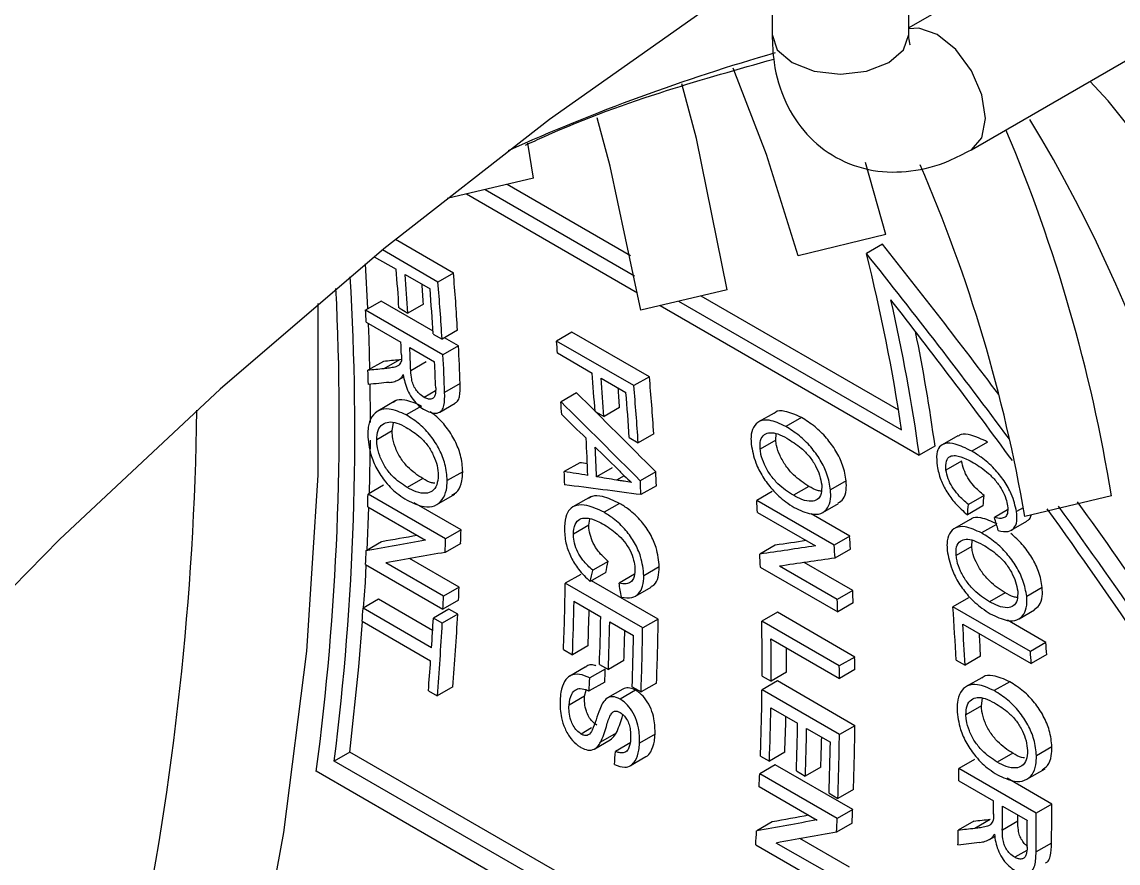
# Model space of a CAD drawing. Extents: x 16.7 to 113.1, y 4.5 to 84.5.
# Drawn here: x 31.719 to 32.72, y 64.905 to 65.674 of the extents above; entities that cross this region are included whole.
import ezdxf

# ---------------------------------------------------------------- set-up
doc = ezdxf.new("R2010")
doc.units = 0
doc.header["$MEASUREMENT"] = 0
doc.layers.add('OBJECT', color=7, linetype='CONTINUOUS')

msp = doc.modelspace()

# ---------------------------------------------------------------- linework, layer by layer
at = {"layer": 'OBJECT'}
for p, q in [((32.966, 65.9205), (32.5294, 65.6685)), ((32.5865, 65.5571), (33.0285, 65.8122)), ((32.4044, 65.7603), (32.4044, 65.6623)), ((32.5294, 65.6623), (32.5294, 65.7603)), ((32.1866, 65.5312), (32.1813, 65.563)), ((32.5085, 65.4795), (32.4898, 65.5455)), ((32.1866, 65.5312), (32.1077, 65.5124)), ((32.1626, 65.5255), (32.2753, 65.4605)), ((32.1254, 65.5167), (32.2817, 65.4264)), ((32.1423, 65.5207), (32.2789, 65.4419)), ((32.1135, 65.4444), (32.0605, 65.4751)), ((32.5085, 65.4795), (32.4282, 65.46)), ((32.0993, 65.4362), (32.0487, 65.4655)), ((32.5052, 65.4707), (32.4906, 65.4623)), ((32.0412, 65.4593), (32.0613, 65.4478)), ((32.0354, 65.4119), (32.0332, 65.4527)), ((32.1135, 65.4444), (32.0993, 65.4362)), ((32.0694, 65.443), (32.0921, 65.43)), ((32.3634, 65.4292), (32.2845, 65.4104)), ((32.3394, 65.4235), (32.5198, 65.3193)), ((32.0474, 65.4188), (32.0332, 65.4106)), ((32.0948, 65.3914), (32.0474, 65.4188)), ((32.0861, 65.416), (32.0719, 65.4078)), ((32.3022, 65.4146), (32.5389, 65.2779)), ((32.3191, 65.4186), (32.5226, 65.3011)), ((32.1039, 65.3698), (32.0332, 65.4106)), ((32.0638, 65.4126), (32.0719, 65.4078)), ((32.0337, 65.3994), (32.0655, 65.3811)), ((32.0949, 65.3887), (32.1031, 65.384)), ((32.1173, 65.3922), (32.1031, 65.384)), ((32.1181, 65.378), (32.1054, 65.3853)), ((32.2217, 65.3905), (32.2075, 65.3823)), ((32.2924, 65.3497), (32.2217, 65.3905)), ((32.0736, 65.3764), (32.0963, 65.3633)), ((32.1181, 65.378), (32.1039, 65.3698)), ((32.2782, 65.3415), (32.2075, 65.3823)), ((32.0495, 65.3637), (32.0354, 65.3556)), ((32.0641, 65.3651), (32.05, 65.3569)), ((32.0659, 65.3653), (32.0641, 65.3651)), ((32.0887, 65.3632), (32.0745, 65.355)), ((32.2084, 65.3714), (32.2402, 65.353)), ((32.0634, 65.3469), (32.0681, 65.3496)), ((32.0681, 65.3496), (32.0643, 65.3474)), ((32.1196, 65.3434), (32.1054, 65.3352)), ((32.2483, 65.3483), (32.271, 65.3353)), ((32.2924, 65.3497), (32.2782, 65.3415)), ((32.097, 65.3368), (32.0866, 65.3308)), ((32.2259, 65.335), (32.2117, 65.3268)), ((32.0608, 65.3278), (32.0443, 65.3182)), ((32.101, 65.3174), (32.1151, 65.3255)), ((32.0844, 65.3229), (32.0702, 65.3148)), ((32.2428, 65.3179), (32.251, 65.3132)), ((32.2652, 65.3214), (32.251, 65.3132)), ((32.4063, 65.3165), (32.3921, 65.3083)), ((32.0575, 65.3001), (32.0587, 65.3077)), ((32.4312, 65.3125), (32.4169, 65.3042)), ((32.0575, 65.3001), (32.0434, 65.292)), ((32.274, 65.2941), (32.2822, 65.2894)), ((32.2964, 65.2976), (32.2822, 65.2894)), ((32.4078, 65.2916), (32.4081, 65.2976)), ((32.5741, 65.2957), (32.5598, 65.2875)), ((32.0367, 65.243), (32.0376, 65.2918)), ((32.4078, 65.2916), (32.3936, 65.2834)), ((32.5532, 65.2862), (32.5389, 65.2779)), ((32.6012, 65.29), (32.5868, 65.2817)), ((32.2288, 65.2711), (32.2147, 65.263)), ((32.2583, 65.2664), (32.2442, 65.2582)), ((32.5776, 65.2726), (32.5633, 65.2644)), ((32.0854, 65.2566), (32.0713, 65.2484)), ((32.1219, 65.2629), (32.1078, 65.2547)), ((32.2693, 65.2592), (32.2624, 65.2552)), ((32.2983, 65.2628), (32.2841, 65.2546)), ((32.4721, 65.2544), (32.4579, 65.2462)), ((32.0497, 65.2505), (32.0355, 65.2424)), ((32.2988, 65.2501), (32.2847, 65.2419)), ((32.4046, 65.2448), (32.3905, 65.2366)), ((32.4381, 65.2495), (32.4239, 65.2413)), ((32.1062, 65.2015), (32.0355, 65.2424)), ((32.1204, 65.2097), (32.0776, 65.2344)), ((32.0983, 65.2328), (32.1148, 65.2423)), ((32.2392, 65.2403), (32.2225, 65.2307)), ((32.2652, 65.2339), (32.251, 65.2258)), ((32.4612, 65.1958), (32.3905, 65.2366)), ((32.4509, 65.2257), (32.4651, 65.2339)), ((32.5981, 65.2411), (32.5839, 65.2329)), ((32.7144, 65.2408), (32.6353, 65.2219)), ((32.0346, 65.1912), (32.0363, 65.2301)), ((32.0352, 65.2307), (32.088, 65.2002)), ((32.3912, 65.2255), (32.444, 65.195)), ((32.4754, 65.2039), (32.4401, 65.2243)), ((32.5971, 65.2317), (32.5829, 65.2235)), ((32.6194, 65.2279), (32.6076, 65.221)), ((32.6339, 65.23), (32.6278, 65.2264)), ((32.2371, 65.214), (32.223, 65.2058)), ((32.2371, 65.214), (32.2381, 65.2195)), ((32.5853, 65.2192), (32.571, 65.211)), ((32.6094, 65.2147), (32.5958, 65.2069)), ((32.6229, 65.2094), (32.6372, 65.2176)), ((32.1204, 65.2097), (32.1062, 65.2015)), ((32.4754, 65.2039), (32.4612, 65.1958)), ((32.0479, 65.1989), (32.0338, 65.1907)), ((32.1201, 65.1974), (32.1059, 65.1892)), ((32.4074, 65.1957), (32.3932, 65.1875)), ((32.5868, 65.1944), (32.5726, 65.1862)), ((32.5868, 65.1944), (32.5871, 65.2003)), ((32.1186, 65.1574), (32.0734, 65.1835)), ((32.4761, 65.1922), (32.4619, 65.184)), ((32.0332, 65.1782), (32.1039, 65.1374)), ((32.1045, 65.1492), (32.0517, 65.1797)), ((32.2549, 65.1809), (32.2407, 65.1728)), ((32.3015, 65.176), (32.2873, 65.1678)), ((32.3937, 65.1757), (32.4644, 65.1348)), ((32.464, 65.1461), (32.4112, 65.1765)), ((32.4781, 65.1543), (32.4337, 65.1799)), ((32.2297, 65.169), (32.2156, 65.1609)), ((32.2525, 65.1707), (32.2384, 65.1626)), ((32.3004, 65.1282), (32.2397, 65.1633)), ((32.2788, 65.1692), (32.2647, 65.161)), ((32.1186, 65.1574), (32.1045, 65.1492)), ((32.2863, 65.1201), (32.2156, 65.1609)), ((32.2797, 65.1492), (32.2939, 65.1573)), ((32.4781, 65.1543), (32.464, 65.1461)), ((32.6512, 65.1571), (32.637, 65.1489)), ((32.0451, 65.1463), (32.0309, 65.1381)), ((32.0944, 65.1178), (32.0451, 65.1463)), ((32.1181, 65.1456), (32.1039, 65.1374)), ((32.2235, 65.1445), (32.248, 65.1304)), ((32.4786, 65.143), (32.4644, 65.1348)), ((32.5838, 65.1476), (32.5696, 65.1394)), ((32.6172, 65.1523), (32.603, 65.1441)), ((32.0934, 65.102), (32.0309, 65.1381)), ((32.1092, 65.1373), (32.0951, 65.1291)), ((32.1174, 65.1326), (32.1092, 65.1373)), ((32.4093, 65.1344), (32.3951, 65.1262)), ((32.48, 65.0935), (32.4093, 65.1344)), ((32.6404, 65.0986), (32.5696, 65.1394)), ((32.63, 65.1285), (32.6442, 65.1367)), ((32.0301, 65.1262), (32.0926, 65.0901)), ((32.1032, 65.1244), (32.0951, 65.1291)), ((32.1174, 65.1326), (32.1032, 65.1244)), ((32.2562, 65.1257), (32.2779, 65.1131)), ((32.3004, 65.1282), (32.2863, 65.1201)), ((32.4658, 65.0854), (32.3951, 65.1262)), ((32.5786, 65.1236), (32.6411, 65.0875)), ((32.6545, 65.1068), (32.6194, 65.1271)), ((32.2363, 65.1037), (32.2221, 65.0956)), ((32.4034, 65.1101), (32.466, 65.074)), ((32.6545, 65.1068), (32.6404, 65.0986)), ((32.214, 65.1003), (32.2221, 65.0956)), ((32.48, 65.0935), (32.4658, 65.0854)), ((32.5949, 65.0943), (32.5807, 65.0861)), ((32.6553, 65.0957), (32.6411, 65.0875)), ((32.2339, 65.0843), (32.2197, 65.0761)), ((32.2468, 65.0868), (32.255, 65.0821)), ((32.2691, 65.0903), (32.255, 65.0821)), ((32.5726, 65.0908), (32.5807, 65.0861)), ((32.2521, 65.0825), (32.238, 65.0744)), ((32.3954, 65.0761), (32.4036, 65.0714)), ((32.4177, 65.0796), (32.4036, 65.0714)), ((32.4801, 65.0821), (32.466, 65.074)), ((32.5959, 65.0746), (32.5818, 65.0665)), ((32.0906, 65.0627), (32.0987, 65.058)), ((32.1129, 65.0662), (32.0987, 65.058)), ((32.2332, 65.0578), (32.2346, 65.0634)), ((32.2516, 65.0707), (32.2374, 65.0625)), ((32.2682, 65.0642), (32.2541, 65.0561)), ((32.2798, 65.0633), (32.2656, 65.0551)), ((32.2766, 65.0663), (32.2848, 65.0616)), ((32.2989, 65.0698), (32.2848, 65.0616)), ((32.4094, 65.0717), (32.3953, 65.0635)), ((32.466, 65.0227), (32.3953, 65.0635)), ((32.4801, 65.0308), (32.4094, 65.0717)), ((32.6215, 65.071), (32.6074, 65.0628)), ((32.2332, 65.0578), (32.219, 65.0496)), ((32.5957, 65.0488), (32.5966, 65.0559)), ((32.4033, 65.0472), (32.4278, 65.033)), ((32.5957, 65.0488), (32.5815, 65.0406)), ((32.2397, 65.0287), (32.2301, 65.0231)), ((32.2621, 65.0239), (32.2479, 65.0157)), ((32.2976, 65.0229), (32.2835, 65.0147)), ((32.4359, 65.0283), (32.4577, 65.0158)), ((32.4801, 65.0308), (32.466, 65.0227)), ((32.2425, 65.0097), (32.2566, 65.0179)), ((32.2756, 65.0155), (32.2614, 65.0073)), ((32.0189, 65.0067), (32.0046, 64.9985)), ((32.5532, 64.6983), (32.0189, 65.0067)), ((32.3939, 65.003), (32.402, 64.9983)), ((32.4162, 65.0065), (32.402, 64.9983)), ((32.6243, 65.0056), (32.6101, 64.9974)), ((32.66, 65.0115), (32.6459, 65.0033)), ((32.5389, 64.69), (32.0046, 64.9985)), ((32.2751, 64.9943), (32.2893, 65.0025)), ((32.4074, 64.9951), (32.3932, 64.9869)), ((32.4781, 64.9543), (32.4074, 64.9951)), ((32.449, 64.993), (32.4348, 64.9848)), ((32.5892, 65), (32.5751, 64.9918)), ((32.5226, 64.6806), (31.9882, 64.9891)), ((32.4639, 64.9461), (32.3932, 64.9869)), ((32.4267, 64.9895), (32.4348, 64.9848)), ((32.6458, 64.951), (32.5751, 64.9918)), ((32.6599, 64.9591), (32.6191, 64.9827)), ((32.6371, 64.9818), (32.6538, 64.9914)), ((32.3927, 64.9751), (32.4455, 64.9446)), ((32.5751, 64.9803), (32.6068, 64.962)), ((32.4565, 64.969), (32.4646, 64.9643)), ((32.4788, 64.9725), (32.4646, 64.9643)), ((32.4781, 64.9543), (32.4639, 64.9461)), ((32.615, 64.9572), (32.6376, 64.9442)), ((32.6599, 64.9591), (32.6458, 64.951)), ((32.4046, 64.9429), (32.3904, 64.9347)), ((32.5887, 64.9434), (32.5745, 64.9352)), ((32.6038, 64.945), (32.5897, 64.9369)), ((32.6289, 64.9435), (32.6148, 64.9353)), ((32.4775, 64.9418), (32.4634, 64.9336)), ((32.4611, 64.8932), (32.4083, 64.9236)), ((32.4753, 64.9014), (32.4299, 64.9276)), ((32.6029, 64.9267), (32.6079, 64.9296)), ((32.6079, 64.9296), (32.6039, 64.9273)), ((32.6597, 64.9236), (32.6456, 64.9154)), ((32.3896, 64.922), (32.4603, 64.8812)), ((32.6371, 64.9169), (32.6261, 64.9106))]:
    msp.add_line(p, q, dxfattribs=at)
at = {"layer": 'OBJECT', "flags": 128}
for points in [[(32.4, 65.7228), (32.354, 65.6924), (32.2012, 65.5846), (32.0499, 65.4664), (31.9005, 65.3383), (31.7538, 65.2009), (31.6102, 65.0547), (31.4704, 64.9003), (31.335, 64.7383), (31.2044, 64.5693), (31.0792, 64.3941), (30.9599, 64.2134), (30.847, 64.0278), (30.741, 63.8381), (30.6422, 63.6452), (30.5511, 63.4497), (30.468, 63.2524), (30.4281, 63.1495)], [(32.5995, 65.5857), (32.5961, 65.6072), (32.5865, 65.6293), (32.5722, 65.6486), (32.5553, 65.6623), (32.5384, 65.6681), (32.5294, 65.6675)], [(32.4044, 65.6623), (32.4091, 65.6485), (32.4227, 65.6368), (32.443, 65.6289), (32.4669, 65.6262), (32.4908, 65.6289), (32.5111, 65.6368)], [(32.5111, 65.6368), (32.5246, 65.6485), (32.5294, 65.6623)], [(32.4282, 65.46), (32.3995, 65.5527), (32.369, 65.6315)], [(32.3634, 65.4292), (32.3353, 65.5674), (32.322, 65.6174)], [(32.991, 64.9217), (32.9688, 65.0583), (32.9366, 65.1866), (32.8944, 65.3058), (32.8426, 65.4152), (32.7815, 65.514), (32.7115, 65.6018), (32.6948, 65.6196)], [(32.2845, 65.4104), (32.2567, 65.5421), (32.2446, 65.5863)], [(32.5865, 65.5571), (32.5961, 65.5681), (32.5995, 65.5857)], [(31.5401, 63.7312), (31.6268, 63.9001), (31.7052, 64.0718), (31.7749, 64.245), (31.8354, 64.4188), (31.8864, 64.5922), (31.9276, 64.7639), (31.9587, 64.9332), (31.9796, 65.0988), (31.99, 65.2598), (31.99, 65.4153), (31.99, 65.4165)], [(32.0372, 65.3566), (32.0365, 65.3846), (32.036, 65.3981)], [(32.0377, 65.3078), (32.0377, 65.3116), (32.0375, 65.3427)], [(32.0314, 65.1385), (32.033, 65.1615), (32.0339, 65.1778)], [(32.0189, 65.0067), (32.0271, 65.0846), (32.0305, 65.1259)], [(32.6289, 64.9435), (32.629, 64.9462), (32.629, 64.949), (32.629, 64.9491)]]:
    msp.add_lwpolyline(points, dxfattribs=at)
at = {"layer": 'OBJECT'}
for centre, radius, start, end in [((32.9115, 63.8937), 1.823, 106.0568, 114.2268), ((31.4754, 64.8818), 1.3603, 2.5484, 31.1195), ((31.2765, 65.0076), 1.4567, 9.21, 22.9355), ((31.2619, 64.9884), 1.3931, 9.6497, 23.466), ((30.8937, 65.0608), 1.6466, 8.3945, 14.1136), ((30.0397, 65.2869), 2.0279, 3.5538, 4.5509), ((30.0777, 65.2727), 2.043, 3.3536, 4.8235), ((29.6031, 65.2996), 2.4203, 352.8528, 3.3507), ((30.0479, 65.2821), 2.0279, 3.5538, 4.5509), ((30.0472, 65.2905), 2.0427, 3.5232, 4.0315), ((30.083, 65.2646), 2.0236, 3.382, 4.8656), ((29.5653, 65.3087), 2.4439, 352.485, 2.8489), ((30.0652, 65.2687), 2.0333, 3.3842, 4.5499), ((30.8679, 65.0452), 1.6872, 7.9268, 12.8362), ((29.9323, 65.3007), 2.1038, 2.6906, 2.9959), ((30.8332, 65.048), 1.7365, 7.8817, 11.3905), ((29.9367, 65.2811), 2.1311, 2.3802, 2.6897), ((29.9423, 65.2763), 2.1336, 2.1155, 2.6894), ((29.9799, 65.2671), 2.141, 2.043, 2.9686), ((30.2346, 65.2051), 1.9809, 4.8134, 5.1318), ((29.9657, 65.2632), 2.1329, 2.0503, 2.6894), ((29.9845, 65.2589), 2.1223, 2.0603, 2.9939), ((29.8332, 65.2971), 2.203, 1.1818, 1.5206), ((30.2327, 65.1841), 2.0145, 3.8085, 4.81), ((30.2409, 65.1794), 2.0145, 3.8085, 4.81), ((30.273, 65.1701), 2.0274, 3.6046, 5.0827), ((30.1963, 65.1847), 2.0734, 3.7809, 4.2779), ((30.26, 65.1661), 2.0181, 3.6375, 4.8095), ((30.2772, 65.162), 2.009, 3.6356, 5.1267), ((30.143, 65.1986), 2.0726, 3.2195, 3.5467), ((29.2002, 65.3551), 2.6792, 348.3286, 359.2287), ((30.1145, 65.1835), 2.123, 2.0526, 2.9697), ((30.123, 65.1788), 2.1226, 2.1438, 2.8783), ((30.043, 65.1942), 2.1728, 1.4963, 1.8134), ((30.1487, 65.1546), 2.1378, 2.341, 2.6808), ((30.1683, 65.1638), 2.1323, 2.3199, 2.6606), ((29.6434, 65.2974), 2.3927, 358.4027, 358.6826), ((30.359, 65.0972), 2.0362, 3.6116, 3.9244), ((29.7087, 65.2647), 2.4123, 358.3992, 358.6926), ((30.4079, 65.0634), 2.0722, 3.5651, 3.8901), ((29.7177, 65.2565), 2.3892, 358.3864, 358.6827), ((30.4276, 65.0563), 2.0384, 3.5939, 3.9242), ((29.5666, 65.3), 2.4696, 357.1735, 357.464), ((30.2612, 65.0919), 2.1342, 2.2501, 2.5693), ((29.6057, 65.2686), 2.5154, 357.1972, 357.467), ((29.8178, 65.1937), 2.398, 357.7672, 359.2154), ((30.3352, 65.0595), 2.145, 2.2308, 2.5315), ((29.6218, 65.2599), 2.4851, 357.174, 357.4472), ((29.8162, 65.1893), 2.4078, 357.769, 358.9348), ((30.341, 65.0514), 2.1251, 2.2494, 2.5528), ((29.4553, 65.3063), 2.5811, 355.9983, 356.2649), ((29.7932, 65.1981), 2.445, 357.7893, 358.5591), ((30.509, 64.9915), 2.0659, 2.7553, 4.1047), ((29.5536, 65.2678), 2.5453, 356.2653, 356.8766), ((29.5331, 65.2649), 2.574, 355.3899, 356.8725), ((29.5277, 65.273), 2.5935, 355.4263, 356.8972), ((29.8453, 65.1751), 2.4031, 357.8952, 358.9355), ((29.8535, 65.1703), 2.4031, 357.8952, 358.9355), ((29.8849, 65.161), 2.4158, 357.8354, 359.222), ((30.1264, 65.0887), 2.269, 359.6827, 0.9476), ((30.5067, 64.9862), 2.0764, 2.7573, 3.7936), ((29.7664, 65.181), 2.5044, 357.9224, 358.5514), ((29.873, 65.1578), 2.4054, 357.8193, 358.9352), ((29.8903, 65.1528), 2.3962, 357.8177, 359.2158), ((30.4934, 64.9939), 2.1039, 2.7352, 3.295), ((30.1246, 65.084), 2.279, 359.6844, 0.6565), ((30.6067, 64.9609), 2.053, 3.7639, 4.0738), ((30.1093, 65.0921), 2.3084, 359.6882, 0.2408), ((30.2313, 65.0565), 2.2489, 0.6529, 0.9439), ((30.6123, 64.9529), 2.0333, 3.7964, 4.1091), ((29.4929, 65.272), 2.6061, 355.3942, 355.9974), ((30.2372, 65.0483), 2.229, 0.6584, 0.952), ((29.7622, 65.1825), 2.4781, 357.224, 357.4978), ((29.7721, 65.19), 2.4824, 357.2452, 357.5185), ((30.0081, 65.0897), 2.3873, 357.9178, 359.3702), ((30.0068, 65.0853), 2.3968, 357.9196, 359.0887), ((29.988, 65.0939), 2.4297, 357.9381, 358.7104), ((30.0362, 65.0711), 2.3919, 358.046, 359.0895), ((30.0444, 65.0663), 2.3919, 358.046, 359.0895), ((30.0803, 65.0489), 2.3858, 357.9686, 359.3705), ((30.0766, 65.057), 2.4037, 357.9846, 359.3759), ((30.0509, 65.0742), 2.3995, 358.06, 358.7143), ((30.063, 65.0539), 2.395, 357.9702, 359.0891), ((29.6906, 65.1729), 2.5761, 356.0466, 356.3136), ((29.9293, 65.0924), 2.4661, 357.2727, 357.5477), ((30.2736, 64.985), 2.3015, 359.883, 0.1696), ((30.0051, 65.0593), 2.4752, 357.2784, 357.5679), ((30.2937, 64.9667), 2.3131, 359.5887, 359.8816), ((30.2889, 64.9621), 2.326, 359.3399, 359.8807), ((30.3319, 64.9523), 2.328, 359.2929, 0.1672), ((29.9893, 65.0521), 2.4769, 357.2581, 357.5475), ((30.3164, 64.949), 2.3212, 359.2778, 359.8811), ((30.335, 64.9442), 2.3108, 359.2874, 0.1683), ((29.8218, 65.0984), 2.5738, 356.0709, 356.3532), ((30.1894, 64.9861), 2.3857, 358.4559, 358.7775)]:
    msp.add_arc(centre, radius, start, end, dxfattribs=at)
for centre, major_axis, ratio, start_param, end_param in [((31.2599, 63.7604), (-1.7836, 3.0186), 0.57051, 4.903681, 4.954023), ((31.2599, 63.7604), (-1.769, 2.9939), 0.57051, 4.893596, 4.956103), ((31.2396, 63.7721), (-1.769, 2.9939), 0.57051, 4.882301, 4.935984), ((30.23, 64.3549), (3.405, 0.8035), 0.196579, 0.956272, 0.96136), ((30.23, 64.3549), (3.3772, 0.797), 0.196579, 0.955983, 0.961114), ((30.2498, 64.3435), (3.3594, 0.8093), 0.194803, 0.957361, 0.964115), ((30.7959, 64.0282), (4.4945, -4.4184), 0.30696, 1.538116, 1.554351), ((30.7959, 64.0282), (4.4578, -4.3823), 0.30696, 1.538546, 1.554915), ((30.7892, 64.0321), (4.7747, -4.5665), 0.289283, 1.544651, 1.549342), ((30.7893, 64.032), (4.7752, -4.5668), 0.289258, 1.538683, 1.542902), ((30.3308, 64.2967), (4.9535, -0.3292), 0.235696, 1.191691, 1.196377), ((30.3308, 64.2967), (4.9943, -0.3319), 0.235696, 1.195177, 1.19667), ((30.3308, 64.2967), (4.955, -0.3302), 0.235676, 1.186095, 1.190097), ((30.3689, 64.2747), (4.6563, -0.1186), 0.238594, 1.152851, 1.169202), ((30.827, 64.0103), (1.5611, 1.8974), 0.433202, 5.701168, 5.707024), ((30.827, 64.0103), (1.574, 1.913), 0.433202, 5.700088, 5.705896), ((31.2599, 63.7604), (-1.7836, 3.0186), 0.57051, 4.796652, 4.868683), ((31.2396, 63.7721), (-1.769, 2.9939), 0.57051, 4.77585, 4.86654), ((31.2599, 63.7604), (-1.769, 2.9939), 0.57051, 4.787781, 4.871525), ((30.9566, 63.9355), (0.7068, 2.3619), 0.681202, 5.470132, 5.475989), ((30.4582, 64.2232), (3.202, 0.9427), 0.173268, 0.989327, 1.001018), ((30.4582, 64.2232), (3.1759, 0.935), 0.173268, 0.981709, 1.001446), ((30.5422, 64.1747), (3.1759, 0.935), 0.173268, 0.878765, 0.89852), ((30.5422, 64.1747), (3.202, 0.9427), 0.173268, 0.888112, 0.898932), ((30.477, 64.2123), (3.1759, 0.935), 0.173268, 0.982039, 1.001776), ((30.561, 64.1638), (3.1759, 0.935), 0.173268, 0.879096, 0.89885), ((30.5235, 64.1854), (1.574, 1.913), 0.433202, 5.56131, 5.567066), ((30.5235, 64.1854), (1.5611, 1.8974), 0.433202, 5.561241, 5.567044), ((30.5459, 64.1726), (0.7068, 2.3619), 0.681202, 5.330195, 5.335999), ((30.881, 63.9791), (3.1759, 0.935), 0.173268, 1.005475, 1.025238), ((30.881, 63.9791), (3.202, 0.9427), 0.173268, 1.01274, 1.024614), ((30.9294, 63.9511), (3.405, 0.8035), 0.196579, 1.010964, 1.016051), ((30.8998, 63.9682), (3.1759, 0.935), 0.173268, 1.005805, 1.025568), ((30.9294, 63.9511), (3.3772, 0.797), 0.196579, 1.011126, 1.016254), ((30.9482, 63.9403), (3.3594, 0.8093), 0.194803, 1.012502, 1.019256)]:
    msp.add_ellipse(centre, major_axis=major_axis, ratio=ratio, start_param=start_param, end_param=end_param, dxfattribs=at)
for points, knots in [([(32.4044, 65.6623), (32.4048, 65.6537), (32.4057, 65.6322), (32.4151, 65.6006), (32.4346, 65.5703), (32.4625, 65.5481), (32.4961, 65.5364), (32.5317, 65.5362), (32.562, 65.5442), (32.5797, 65.5535), (32.5865, 65.5571)], [0, 0, 0, 0, 0.095823, 0.239927, 0.374685, 0.506227, 0.644625, 0.777378, 0.913638, 1, 1, 1, 1]), ([(32.5301, 65.6535), (32.5303, 65.6533), (32.531, 65.6522), (32.5295, 65.656), (32.5294, 65.6609), (32.5294, 65.6623)], [0, 0, 0, 0, 0.152472, 0.75973, 1, 1, 1, 1]), ([(32.1793, 65.5614), (32.1851, 65.564), (32.229, 65.5842), (32.3054, 65.6116), (32.3736, 65.6307), (32.4061, 65.6399)], [0, 0, 0, 0, 0.074246, 0.559167, 1, 1, 1, 1]), ([(32.0659, 65.3642), (32.0654, 65.3629), (32.0642, 65.3598), (32.0598, 65.3584), (32.055, 65.3575), (32.0517, 65.3571), (32.05, 65.3569)], [0, 0, 0, 0, 0.2082234, 0.4715816, 0.735466, 1, 1, 1, 1]), ([(32.066, 65.3696), (32.066, 65.3691), (32.066, 65.3682), (32.0661, 65.3664), (32.066, 65.3651), (32.0659, 65.3642)], [0, 0, 0, 0, 0.250158, 0.500385, 1, 1, 1, 1]), ([(32.0866, 65.3308), (32.0851, 65.3319), (32.0824, 65.3338), (32.0789, 65.338), (32.0764, 65.3426), (32.0749, 65.3485), (32.0747, 65.3525), (32.0745, 65.355)], [0, 0, 0, 0, 0.210722, 0.366976, 0.524027, 0.700159, 1, 1, 1, 1]), ([(32.0549, 65.3445), (32.0557, 65.3446), (32.0574, 65.3448), (32.0607, 65.3455), (32.0628, 65.3466), (32.0643, 65.3474)], [0, 0, 0, 0, 0.2504658, 0.5011013, 1, 1, 1, 1]), ([(32.0643, 65.3474), (32.0646, 65.3477), (32.0653, 65.3482), (32.0664, 65.3496), (32.0671, 65.3508), (32.0675, 65.3516)], [0, 0, 0, 0, 0.2504687, 0.5011038, 1, 1, 1, 1]), ([(32.0675, 65.3516), (32.0685, 65.3469), (32.0699, 65.3398), (32.0752, 65.3303), (32.0804, 65.3241), (32.0846, 65.3209), (32.0868, 65.3195), (32.0872, 65.3193)], [0, 0, 0, 0, 0.381142, 0.575192, 0.768685, 0.967369, 1, 1, 1, 1]), ([(32.115, 65.3257), (32.1158, 65.3262), (32.1177, 65.3273), (32.1197, 65.3332), (32.1196, 65.3392), (32.1196, 65.3434)], [0, 0, 0, 0, 0.176593, 0.427622, 1, 1, 1, 1]), ([(32.0973, 65.3395), (32.0973, 65.3373), (32.0972, 65.3337), (32.0955, 65.3302), (32.0931, 65.329), (32.09, 65.3291), (32.0878, 65.3302), (32.0866, 65.3308)], [0, 0, 0, 0, 0.309454, 0.485005, 0.661608, 0.828863, 1, 1, 1, 1]), ([(32.0872, 65.3193), (32.0898, 65.3181), (32.0944, 65.316), (32.0998, 65.3164), (32.1033, 65.3188), (32.1056, 65.325), (32.1055, 65.331), (32.1054, 65.3352)], [0, 0, 0, 0, 0.224518, 0.396228, 0.537279, 0.678347, 1, 1, 1, 1]), ([(32.0844, 65.3229), (32.0792, 65.3252), (32.0704, 65.329), (32.0615, 65.3289), (32.059, 65.3264), (32.0587, 65.3261)], [0, 0, 0, 0, 0.554266, 0.937125, 1, 1, 1, 1]), ([(32.0702, 65.3148), (32.0649, 65.3172), (32.056, 65.3212), (32.0452, 65.3197), (32.0385, 65.3137), (32.0356, 65.3052), (32.0353, 65.299), (32.0352, 65.2966)], [0, 0, 0, 0, 0.291267, 0.492461, 0.694418, 0.886505, 1, 1, 1, 1]), ([(32.1078, 65.2547), (32.1074, 65.2597), (32.1068, 65.2688), (32.101, 65.2833), (32.0929, 65.296), (32.0823, 65.3071), (32.0745, 65.3121), (32.0702, 65.3148)], [0, 0, 0, 0, 0.218957, 0.402636, 0.585853, 0.776181, 1, 1, 1, 1]), ([(32.1219, 65.2629), (32.1216, 65.2679), (32.1209, 65.277), (32.1151, 65.2915), (32.1071, 65.3041), (32.0989, 65.313), (32.0937, 65.3164), (32.0921, 65.3175)], [0, 0, 0, 0, 0.2539174, 0.4669251, 0.6794024, 0.9001125, 1, 1, 1, 1]), ([(32.4312, 65.3125), (32.426, 65.3148), (32.4173, 65.3186), (32.409, 65.3188), (32.4068, 65.3165), (32.4065, 65.3162)], [0, 0, 0, 0, 0.553776, 0.936839, 1, 1, 1, 1]), ([(32.0434, 65.292), (32.0436, 65.295), (32.0441, 65.3011), (32.0483, 65.3065), (32.0543, 65.3088), (32.0619, 65.3078), (32.0674, 65.3049), (32.0703, 65.3034)], [0, 0, 0, 0, 0.2025831, 0.4070727, 0.587108, 0.7845702, 1, 1, 1, 1]), ([(32.0703, 65.3034), (32.0747, 65.3007), (32.0816, 65.2963), (32.0904, 65.2869), (32.0955, 65.2778), (32.099, 65.2682), (32.0994, 65.2624), (32.0996, 65.2594)], [0, 0, 0, 0, 0.308888, 0.483302, 0.65937, 0.823551, 1, 1, 1, 1]), ([(32.4169, 65.3042), (32.4117, 65.3067), (32.4028, 65.3108), (32.3927, 65.3097), (32.387, 65.3041), (32.3849, 65.2962), (32.3853, 65.2903), (32.3854, 65.2881)], [0, 0, 0, 0, 0.290485, 0.491428, 0.693105, 0.885807, 1, 1, 1, 1]), ([(32.4579, 65.2462), (32.4572, 65.2509), (32.4557, 65.2597), (32.4488, 65.2737), (32.44, 65.2859), (32.4289, 65.2967), (32.4211, 65.3016), (32.4169, 65.3042)], [0, 0, 0, 0, 0.221009, 0.405859, 0.590283, 0.779935, 1, 1, 1, 1]), ([(32.4721, 65.2544), (32.4714, 65.2591), (32.47, 65.2679), (32.4631, 65.2819), (32.4543, 65.2941), (32.4432, 65.3049), (32.4354, 65.3098), (32.4312, 65.3125)], [0, 0, 0, 0, 0.220976, 0.405807, 0.590215, 0.779872, 1, 1, 1, 1]), ([(32.0352, 65.2966), (32.0358, 65.2907), (32.0367, 65.2806), (32.0431, 65.2652), (32.0519, 65.2522), (32.0617, 65.2427), (32.0685, 65.2384), (32.0711, 65.2368)], [0, 0, 0, 0, 0.262981, 0.446882, 0.631367, 0.861899, 1, 1, 1, 1]), ([(32.0575, 65.3001), (32.0575, 65.3001), (32.0575, 65.3001), (32.0575, 65.3001), (32.0575, 65.3001)], [0, 0, 0, 0, 0.5610637, 1, 1, 1, 1]), ([(32.0854, 65.2566), (32.0807, 65.2597), (32.0733, 65.2645), (32.0648, 65.2755), (32.0599, 65.2854), (32.0577, 65.2939), (32.0576, 65.2985), (32.0575, 65.3001)], [0, 0, 0, 0, 0.341777, 0.528685, 0.71588, 0.899239, 1, 1, 1, 1]), ([(32.3936, 65.2834), (32.3935, 65.2863), (32.3934, 65.2921), (32.397, 65.2971), (32.4025, 65.299), (32.4097, 65.2978), (32.4152, 65.295), (32.418, 65.2935)], [0, 0, 0, 0, 0.2043028, 0.4105371, 0.5917772, 0.789155, 1, 1, 1, 1]), ([(32.418, 65.2935), (32.4224, 65.2907), (32.4293, 65.2864), (32.4386, 65.2773), (32.4442, 65.2685), (32.4484, 65.2593), (32.4493, 65.2537), (32.4498, 65.2508)], [0, 0, 0, 0, 0.3080942, 0.4820449, 0.6576254, 0.8217729, 1, 1, 1, 1]), ([(32.6012, 65.29), (32.596, 65.2925), (32.5873, 65.2967), (32.5781, 65.2979), (32.5752, 65.2959), (32.5744, 65.2953)], [0, 0, 0, 0, 0.507073, 0.853776, 1, 1, 1, 1]), ([(32.0713, 65.2484), (32.0665, 65.2515), (32.0592, 65.2564), (32.0506, 65.2674), (32.0458, 65.2772), (32.0436, 65.2857), (32.0434, 65.2903), (32.0434, 65.292)], [0, 0, 0, 0, 0.341424, 0.528139, 0.715141, 0.898311, 1, 1, 1, 1]), ([(32.3854, 65.2881), (32.3864, 65.2825), (32.3882, 65.2729), (32.3956, 65.2581), (32.4051, 65.2455), (32.4153, 65.2362), (32.4221, 65.2319), (32.4247, 65.2303)], [0, 0, 0, 0, 0.262327, 0.446727, 0.631746, 0.861207, 1, 1, 1, 1]), ([(32.4239, 65.2413), (32.4191, 65.2444), (32.4117, 65.2492), (32.4027, 65.2598), (32.3972, 65.2693), (32.3943, 65.2775), (32.3938, 65.2818), (32.3936, 65.2834)], [0, 0, 0, 0, 0.33945, 0.526284, 0.713397, 0.89654, 1, 1, 1, 1]), ([(32.4381, 65.2495), (32.4333, 65.2526), (32.4259, 65.2574), (32.4169, 65.268), (32.4114, 65.2775), (32.4085, 65.2857), (32.408, 65.2901), (32.4078, 65.2916)], [0, 0, 0, 0, 0.339483, 0.526312, 0.713426, 0.896565, 1, 1, 1, 1]), ([(32.5868, 65.2817), (32.5816, 65.2843), (32.5728, 65.2886), (32.5628, 65.2893), (32.557, 65.2861), (32.5542, 65.279), (32.5549, 65.272), (32.5553, 65.2681)], [0, 0, 0, 0, 0.283362, 0.477122, 0.637067, 0.797346, 1, 1, 1, 1]), ([(32.5633, 65.2644), (32.5632, 65.2673), (32.563, 65.2728), (32.5664, 65.2773), (32.573, 65.278), (32.5806, 65.2754), (32.5864, 65.2723), (32.5885, 65.2711)], [0, 0, 0, 0, 0.2159284, 0.4097523, 0.5753578, 0.8391023, 1, 1, 1, 1]), ([(32.6278, 65.2264), (32.6265, 65.2317), (32.6245, 65.2407), (32.6167, 65.2547), (32.607, 65.2665), (32.5966, 65.2757), (32.5897, 65.2799), (32.5868, 65.2817)], [0, 0, 0, 0, 0.258137, 0.440693, 0.624021, 0.844465, 1, 1, 1, 1]), ([(32.2629, 65.2659), (32.264, 65.2648), (32.2661, 65.2624), (32.2705, 65.2579), (32.274, 65.2549), (32.2762, 65.253)], [0, 0, 0, 0, 0.250326, 0.500797, 1, 1, 1, 1]), ([(32.5553, 65.2681), (32.5561, 65.264), (32.5576, 65.2565), (32.5638, 65.2444), (32.5722, 65.2329), (32.5791, 65.2269), (32.5829, 65.2235)], [0, 0, 0, 0, 0.273935, 0.496631, 0.719282, 1, 1, 1, 1]), ([(32.5839, 65.2329), (32.5806, 65.2357), (32.5752, 65.2403), (32.5688, 65.2489), (32.5648, 65.2569), (32.5638, 65.2618), (32.5633, 65.2644)], [0, 0, 0, 0, 0.33404, 0.547808, 0.761887, 1, 1, 1, 1]), ([(32.5981, 65.2411), (32.5948, 65.2439), (32.5894, 65.2485), (32.5831, 65.2572), (32.5791, 65.2652), (32.5781, 65.2701), (32.5776, 65.2726)], [0, 0, 0, 0, 0.334064, 0.547837, 0.761913, 1, 1, 1, 1]), ([(32.5885, 65.2711), (32.5931, 65.2682), (32.6, 65.2637), (32.609, 65.2546), (32.6147, 65.2465), (32.6183, 65.2384), (32.6191, 65.2338), (32.6195, 65.2316)], [0, 0, 0, 0, 0.334259, 0.508087, 0.682465, 0.852458, 1, 1, 1, 1]), ([(32.0711, 65.2368), (32.0764, 65.2343), (32.0854, 65.23), (32.0966, 65.231), (32.1036, 65.2366), (32.1073, 65.2451), (32.1076, 65.2518), (32.1078, 65.2547)], [0, 0, 0, 0, 0.287559, 0.481088, 0.67537, 0.860869, 1, 1, 1, 1]), ([(32.0996, 65.2594), (32.0993, 65.2564), (32.0988, 65.2504), (32.0945, 65.2448), (32.0879, 65.2425), (32.0799, 65.2439), (32.074, 65.247), (32.0713, 65.2484)], [0, 0, 0, 0, 0.197053, 0.395612, 0.573569, 0.801612, 1, 1, 1, 1]), ([(32.0966, 65.2523), (32.0956, 65.2524), (32.092, 65.2528), (32.0882, 65.255), (32.0854, 65.2566)], [0, 0, 0, 0, 0.282401, 1, 1, 1, 1]), ([(32.1121, 65.2414), (32.114, 65.2426), (32.1183, 65.2453), (32.1214, 65.2533), (32.1217, 65.26), (32.1219, 65.2629)], [0, 0, 0, 0, 0.3063243, 0.7027021, 1, 1, 1, 1]), ([(32.2762, 65.253), (32.2739, 65.2533), (32.2705, 65.2539), (32.2659, 65.2547), (32.2636, 65.255), (32.2624, 65.2552)], [0, 0, 0, 0, 0.50001, 0.750018, 1, 1, 1, 1]), ([(32.4648, 65.2343), (32.4664, 65.2354), (32.4703, 65.2378), (32.4725, 65.2453), (32.4723, 65.2516), (32.4721, 65.2544)], [0, 0, 0, 0, 0.304585, 0.700325, 1, 1, 1, 1]), ([(32.4498, 65.2508), (32.4498, 65.248), (32.4499, 65.2423), (32.4462, 65.2371), (32.4401, 65.2352), (32.4323, 65.2368), (32.4265, 65.2399), (32.4239, 65.2413)], [0, 0, 0, 0, 0.198452, 0.39841, 0.577223, 0.806711, 1, 1, 1, 1]), ([(32.4247, 65.2303), (32.43, 65.2277), (32.4389, 65.2234), (32.4494, 65.224), (32.4556, 65.2291), (32.4583, 65.237), (32.458, 65.2434), (32.4579, 65.2462)], [0, 0, 0, 0, 0.286975, 0.480123, 0.673995, 0.859502, 1, 1, 1, 1]), ([(32.4494, 65.245), (32.4483, 65.2452), (32.4447, 65.2457), (32.4408, 65.2479), (32.4381, 65.2495)], [0, 0, 0, 0, 0.320001, 1, 1, 1, 1]), ([(32.2652, 65.2339), (32.2599, 65.2364), (32.2511, 65.2405), (32.2413, 65.2414), (32.2379, 65.2391), (32.2369, 65.2384)], [0, 0, 0, 0, 0.507947, 0.853824, 1, 1, 1, 1]), ([(32.3015, 65.176), (32.3009, 65.1817), (32.2999, 65.1915), (32.2935, 65.2062), (32.2847, 65.2186), (32.2748, 65.2279), (32.268, 65.2322), (32.2652, 65.2339)], [0, 0, 0, 0, 0.259852, 0.440786, 0.622401, 0.845934, 1, 1, 1, 1]), ([(32.251, 65.2258), (32.2457, 65.2283), (32.2368, 65.2326), (32.2261, 65.2328), (32.2193, 65.2291), (32.2153, 65.2212), (32.215, 65.2137), (32.2148, 65.2095)], [0, 0, 0, 0, 0.284859, 0.478828, 0.638289, 0.798142, 1, 1, 1, 1]), ([(32.2873, 65.1678), (32.2868, 65.1736), (32.2858, 65.1833), (32.2793, 65.1981), (32.2706, 65.2104), (32.2606, 65.2197), (32.2538, 65.224), (32.251, 65.2258)], [0, 0, 0, 0, 0.259852, 0.440786, 0.622402, 0.845934, 1, 1, 1, 1]), ([(32.6195, 65.2316), (32.6197, 65.2291), (32.62, 65.2248), (32.6175, 65.2211), (32.6134, 65.2198), (32.6097, 65.2206), (32.6076, 65.221)], [0, 0, 0, 0, 0.297322, 0.504636, 0.711742, 1, 1, 1, 1]), ([(32.6111, 65.209), (32.6143, 65.2085), (32.6201, 65.2074), (32.6258, 65.2109), (32.6285, 65.2173), (32.628, 65.2233), (32.6278, 65.2264)], [0, 0, 0, 0, 0.289205, 0.522889, 0.756674, 1, 1, 1, 1]), ([(32.637, 65.2181), (32.638, 65.2185), (32.6401, 65.2193), (32.6408, 65.2219), (32.6412, 65.2233)], [0, 0, 0, 0, 0.4645763, 1, 1, 1, 1]), ([(32.223, 65.2058), (32.2233, 65.209), (32.2239, 65.215), (32.2283, 65.22), (32.2354, 65.2211), (32.2433, 65.2187), (32.2491, 65.2155), (32.2513, 65.2144)], [0, 0, 0, 0, 0.217152, 0.407497, 0.571609, 0.837974, 1, 1, 1, 1]), ([(32.2549, 65.1809), (32.2517, 65.1838), (32.2465, 65.1885), (32.2409, 65.1975), (32.2379, 65.2057), (32.2372, 65.2111), (32.2371, 65.2137), (32.2371, 65.214)], [0, 0, 0, 0, 0.33578, 0.549273, 0.763135, 0.975466, 1, 1, 1, 1]), ([(32.2513, 65.2144), (32.2558, 65.2114), (32.2626, 65.2069), (32.2711, 65.1975), (32.2761, 65.1889), (32.2788, 65.1803), (32.2791, 65.1754), (32.2792, 65.1731)], [0, 0, 0, 0, 0.335466, 0.509876, 0.68492, 0.854404, 1, 1, 1, 1]), ([(32.5958, 65.2069), (32.5906, 65.2093), (32.5817, 65.2134), (32.5717, 65.2123), (32.566, 65.2068), (32.5639, 65.1989), (32.5643, 65.193), (32.5644, 65.1908)], [0, 0, 0, 0, 0.290429, 0.491357, 0.693011, 0.885746, 1, 1, 1, 1]), ([(32.6101, 65.2151), (32.6049, 65.2174), (32.5963, 65.2213), (32.5879, 65.2214), (32.5858, 65.2192), (32.5855, 65.2189)], [0, 0, 0, 0, 0.553738, 0.936819, 1, 1, 1, 1]), ([(32.2148, 65.2095), (32.2151, 65.2051), (32.2157, 65.1971), (32.2206, 65.1845), (32.2281, 65.1724), (32.2346, 65.1661), (32.2384, 65.1626)], [0, 0, 0, 0, 0.269831, 0.490787, 0.711647, 1, 1, 1, 1]), ([(32.2407, 65.1728), (32.2376, 65.1756), (32.2324, 65.1803), (32.2268, 65.1894), (32.2237, 65.1975), (32.223, 65.2029), (32.223, 65.2056), (32.223, 65.2058)], [0, 0, 0, 0, 0.33578, 0.549267, 0.763136, 0.975466, 1, 1, 1, 1]), ([(32.637, 65.1489), (32.6362, 65.1537), (32.6347, 65.1624), (32.6278, 65.1764), (32.6189, 65.1886), (32.6078, 65.1994), (32.6, 65.2043), (32.5958, 65.2069)], [0, 0, 0, 0, 0.221145, 0.406062, 0.590553, 0.780156, 1, 1, 1, 1]), ([(32.6512, 65.1571), (32.6504, 65.1619), (32.649, 65.1706), (32.642, 65.1846), (32.6332, 65.197), (32.6262, 65.2033), (32.6226, 65.2065)], [0, 0, 0, 0, 0.283443, 0.520457, 0.756932, 1, 1, 1, 1]), ([(32.5726, 65.1862), (32.5725, 65.189), (32.5724, 65.1948), (32.576, 65.1998), (32.5815, 65.2017), (32.5887, 65.2005), (32.5941, 65.1976), (32.597, 65.1962)], [0, 0, 0, 0, 0.204419, 0.410767, 0.592073, 0.789443, 1, 1, 1, 1]), ([(32.6172, 65.1523), (32.6124, 65.1554), (32.6051, 65.1601), (32.596, 65.1708), (32.5904, 65.1803), (32.5876, 65.1884), (32.587, 65.1928), (32.5868, 65.1944)], [0, 0, 0, 0, 0.339332, 0.52618, 0.713305, 0.896451, 1, 1, 1, 1]), ([(32.597, 65.1962), (32.6014, 65.1934), (32.6083, 65.1891), (32.6175, 65.18), (32.6232, 65.1712), (32.6274, 65.162), (32.6283, 65.1564), (32.6288, 65.1536)], [0, 0, 0, 0, 0.3080455, 0.4819603, 0.6575025, 0.8216471, 1, 1, 1, 1]), ([(32.5644, 65.1908), (32.5655, 65.1852), (32.5673, 65.1756), (32.5747, 65.1609), (32.5842, 65.1483), (32.5944, 65.139), (32.6013, 65.1347), (32.6038, 65.1331)], [0, 0, 0, 0, 0.262278, 0.446722, 0.631788, 0.861169, 1, 1, 1, 1]), ([(32.603, 65.1441), (32.5982, 65.1472), (32.5908, 65.1519), (32.5818, 65.1626), (32.5762, 65.172), (32.5734, 65.1802), (32.5728, 65.1846), (32.5726, 65.1862)], [0, 0, 0, 0, 0.339298, 0.526151, 0.713274, 0.896421, 1, 1, 1, 1]), ([(32.2792, 65.1731), (32.279, 65.1703), (32.2787, 65.1657), (32.2755, 65.1616), (32.2709, 65.16), (32.267, 65.1606), (32.2647, 65.161)], [0, 0, 0, 0, 0.299276, 0.505206, 0.710817, 1, 1, 1, 1]), ([(32.2936, 65.1578), (32.2947, 65.1583), (32.298, 65.1599), (32.3009, 65.1663), (32.3013, 65.1727), (32.3015, 65.176)], [0, 0, 0, 0, 0.2032334, 0.5955077, 1, 1, 1, 1]), ([(32.2668, 65.1482), (32.2702, 65.1478), (32.2763, 65.1469), (32.283, 65.151), (32.2868, 65.158), (32.2872, 65.1645), (32.2873, 65.1678)], [0, 0, 0, 0, 0.29178, 0.525325, 0.759023, 1, 1, 1, 1]), ([(32.6288, 65.1536), (32.6288, 65.1507), (32.6289, 65.145), (32.6253, 65.1399), (32.6192, 65.138), (32.6114, 65.1396), (32.6056, 65.1427), (32.603, 65.1441)], [0, 0, 0, 0, 0.198547, 0.39861, 0.577485, 0.807087, 1, 1, 1, 1]), ([(32.6439, 65.1371), (32.6455, 65.1381), (32.6493, 65.1406), (32.6516, 65.1481), (32.6513, 65.1544), (32.6512, 65.1571)], [0, 0, 0, 0, 0.3044721, 0.7001803, 1, 1, 1, 1]), ([(32.6038, 65.1331), (32.6091, 65.1305), (32.618, 65.1262), (32.6286, 65.1268), (32.6347, 65.1319), (32.6374, 65.1398), (32.6371, 65.1462), (32.637, 65.1489)], [0, 0, 0, 0, 0.286932, 0.480049, 0.673899, 0.859416, 1, 1, 1, 1]), ([(32.6284, 65.1478), (32.6273, 65.148), (32.6238, 65.1485), (32.6199, 65.1507), (32.6172, 65.1523)], [0, 0, 0, 0, 0.3176079, 1, 1, 1, 1]), ([(32.2436, 65.0855), (32.2433, 65.0856), (32.2399, 65.0869), (32.2362, 65.0864), (32.2341, 65.0843), (32.234, 65.0841)], [0, 0, 0, 0, 0.080545, 0.943462, 1, 1, 1, 1]), ([(32.238, 65.0744), (32.2348, 65.0758), (32.2284, 65.0786), (32.2201, 65.0773), (32.2142, 65.0714), (32.2116, 65.0629), (32.211, 65.0564), (32.2108, 65.0538)], [0, 0, 0, 0, 0.21587, 0.433502, 0.620739, 0.846174, 1, 1, 1, 1]), ([(32.6215, 65.071), (32.6163, 65.0733), (32.6076, 65.0771), (32.5989, 65.077), (32.5965, 65.0746), (32.5961, 65.0743)], [0, 0, 0, 0, 0.554204, 0.937109, 1, 1, 1, 1]), ([(32.219, 65.0496), (32.2195, 65.0532), (32.2204, 65.0589), (32.2245, 65.0638), (32.2296, 65.0653), (32.2342, 65.0639), (32.237, 65.0627), (32.2374, 65.0625)], [0, 0, 0, 0, 0.333458, 0.521188, 0.710844, 0.955928, 1, 1, 1, 1]), ([(32.2798, 65.0633), (32.2774, 65.0643), (32.2732, 65.0662), (32.2698, 65.0648), (32.2683, 65.0642)], [0, 0, 0, 0, 0.546604, 1, 1, 1, 1]), ([(32.2976, 65.0229), (32.2976, 65.0276), (32.2975, 65.035), (32.2943, 65.0462), (32.2896, 65.0544), (32.2845, 65.0602), (32.2811, 65.0624), (32.2798, 65.0633)], [0, 0, 0, 0, 0.322738, 0.516447, 0.712298, 0.881664, 1, 1, 1, 1]), ([(32.6074, 65.0628), (32.6021, 65.0652), (32.5932, 65.0693), (32.5825, 65.0679), (32.5762, 65.062), (32.5735, 65.0537), (32.5734, 65.0475), (32.5734, 65.0453)], [0, 0, 0, 0, 0.29118, 0.492361, 0.694313, 0.8865, 1, 1, 1, 1]), ([(32.6459, 65.0033), (32.6454, 65.0082), (32.6446, 65.0173), (32.6385, 65.0316), (32.6302, 65.0441), (32.6194, 65.0552), (32.6116, 65.0601), (32.6074, 65.0628)], [0, 0, 0, 0, 0.219176, 0.403017, 0.586404, 0.776681, 1, 1, 1, 1]), ([(32.66, 65.0115), (32.6596, 65.0164), (32.6587, 65.0254), (32.6526, 65.0398), (32.6444, 65.0523), (32.6336, 65.0633), (32.6257, 65.0683), (32.6215, 65.071)], [0, 0, 0, 0, 0.219176, 0.403013, 0.5864, 0.776671, 1, 1, 1, 1]), ([(32.2108, 65.0538), (32.2109, 65.0486), (32.211, 65.0403), (32.215, 65.0279), (32.2203, 65.019), (32.2257, 65.0135), (32.2289, 65.0115), (32.2298, 65.0109)], [0, 0, 0, 0, 0.335654, 0.537028, 0.739762, 0.92442, 1, 1, 1, 1]), ([(32.2443, 65.0313), (32.243, 65.0323), (32.2403, 65.0342), (32.237, 65.0389), (32.2344, 65.0447), (32.2331, 65.0513), (32.2331, 65.0557), (32.2332, 65.0578)], [0, 0, 0, 0, 0.177817, 0.356273, 0.528516, 0.771989, 1, 1, 1, 1]), ([(32.2656, 65.0551), (32.2633, 65.0561), (32.259, 65.058), (32.2533, 65.0563), (32.251, 65.0532), (32.2497, 65.0515)], [0, 0, 0, 0, 0.348848, 0.648983, 1, 1, 1, 1]), ([(32.2835, 65.0147), (32.2834, 65.0194), (32.2833, 65.0269), (32.2801, 65.038), (32.2755, 65.0462), (32.2703, 65.052), (32.267, 65.0542), (32.2656, 65.0551)], [0, 0, 0, 0, 0.3227315, 0.5164468, 0.7122916, 0.881666, 1, 1, 1, 1]), ([(32.5815, 65.0406), (32.5817, 65.0436), (32.582, 65.0495), (32.586, 65.0549), (32.5919, 65.0571), (32.5993, 65.056), (32.6048, 65.0531), (32.6077, 65.0516)], [0, 0, 0, 0, 0.20276, 0.407422, 0.587608, 0.785071, 1, 1, 1, 1]), ([(32.2301, 65.0231), (32.2288, 65.0241), (32.2261, 65.026), (32.2228, 65.0307), (32.2203, 65.0366), (32.2189, 65.0431), (32.2189, 65.0475), (32.219, 65.0496)], [0, 0, 0, 0, 0.177813, 0.356246, 0.528493, 0.771977, 1, 1, 1, 1]), ([(32.2497, 65.0515), (32.2488, 65.0496), (32.2464, 65.0449), (32.2439, 65.036), (32.2414, 65.0298), (32.2402, 65.0267)], [0, 0, 0, 0, 0.25063, 0.625418, 1, 1, 1, 1]), ([(32.2479, 65.0157), (32.2489, 65.018), (32.2509, 65.0226), (32.2536, 65.0313), (32.2556, 65.0392), (32.2585, 65.0426), (32.2593, 65.0435)], [0, 0, 0, 0, 0.251193, 0.501935, 0.869559, 1, 1, 1, 1]), ([(32.2593, 65.0435), (32.2597, 65.0437), (32.2608, 65.0442), (32.263, 65.0442), (32.2648, 65.0433), (32.2657, 65.0429)], [0, 0, 0, 0, 0.247916, 0.614584, 1, 1, 1, 1]), ([(32.2657, 65.0429), (32.2668, 65.0421), (32.269, 65.0406), (32.2719, 65.0366), (32.2741, 65.0319), (32.2754, 65.0257), (32.2753, 65.0215), (32.2753, 65.019)], [0, 0, 0, 0, 0.1603476, 0.3220444, 0.5056843, 0.6887002, 1, 1, 1, 1]), ([(32.5734, 65.0453), (32.5741, 65.0394), (32.5752, 65.0294), (32.5819, 65.0142), (32.591, 65.0013), (32.6009, 64.9919), (32.6077, 64.9876), (32.6102, 64.986)], [0, 0, 0, 0, 0.262952, 0.446839, 0.631312, 0.861807, 1, 1, 1, 1]), ([(32.6243, 65.0056), (32.6195, 65.0087), (32.6122, 65.0136), (32.6035, 65.0245), (32.5984, 65.0342), (32.5961, 65.0426), (32.5958, 65.0471), (32.5957, 65.0488)], [0, 0, 0, 0, 0.3413611, 0.5280474, 0.7150193, 0.8981643, 1, 1, 1, 1]), ([(32.6077, 65.0516), (32.6121, 65.0489), (32.619, 65.0445), (32.6279, 65.0352), (32.6332, 65.0262), (32.6369, 65.0167), (32.6375, 65.011), (32.6377, 65.008)], [0, 0, 0, 0, 0.308809, 0.483176, 0.659208, 0.823402, 1, 1, 1, 1]), ([(32.2621, 65.0239), (32.2631, 65.0262), (32.2652, 65.0308), (32.2668, 65.0368), (32.268, 65.04), (32.2683, 65.0408)], [0, 0, 0, 0, 0.427552, 0.85434, 1, 1, 1, 1]), ([(32.6101, 64.9974), (32.6054, 65.0006), (32.598, 65.0054), (32.5893, 65.0163), (32.5843, 65.026), (32.5819, 65.0344), (32.5816, 65.039), (32.5815, 65.0406)], [0, 0, 0, 0, 0.341359, 0.528047, 0.715019, 0.898159, 1, 1, 1, 1]), ([(32.2402, 65.0267), (32.2392, 65.0249), (32.2377, 65.0224), (32.2342, 65.0216), (32.2318, 65.0222), (32.2305, 65.0229), (32.2301, 65.0231)], [0, 0, 0, 0, 0.467311, 0.690538, 0.913377, 1, 1, 1, 1]), ([(32.2566, 65.018), (32.2581, 65.0192), (32.2602, 65.0208), (32.2617, 65.0233), (32.2621, 65.0239)], [0, 0, 0, 0, 0.733773, 1, 1, 1, 1]), ([(32.2893, 65.0026), (32.2894, 65.0026), (32.2913, 65.0032), (32.2944, 65.0078), (32.297, 65.0148), (32.2975, 65.0208), (32.2976, 65.0229)], [0, 0, 0, 0, 0.0176937, 0.3099597, 0.7574653, 1, 1, 1, 1]), ([(32.2298, 65.0109), (32.232, 65.0099), (32.2364, 65.0078), (32.2425, 65.009), (32.246, 65.0125), (32.2475, 65.0151), (32.2479, 65.0157)], [0, 0, 0, 0, 0.289935, 0.58296, 0.894469, 1, 1, 1, 1]), ([(32.2606, 64.9953), (32.2638, 64.9941), (32.2692, 64.992), (32.2757, 64.9941), (32.2804, 64.9993), (32.2828, 65.0067), (32.2833, 65.0126), (32.2835, 65.0147)], [0, 0, 0, 0, 0.251958, 0.4234, 0.59495, 0.857642, 1, 1, 1, 1]), ([(32.2753, 65.019), (32.275, 65.0161), (32.2745, 65.0116), (32.2719, 65.0073), (32.2686, 65.0057), (32.265, 65.0059), (32.2626, 65.0069), (32.2614, 65.0073)], [0, 0, 0, 0, 0.320476, 0.501121, 0.682948, 0.852745, 1, 1, 1, 1]), ([(32.6377, 65.008), (32.6376, 65.005), (32.6372, 64.9991), (32.6331, 64.9937), (32.6267, 64.9915), (32.6187, 64.993), (32.6129, 64.996), (32.6101, 64.9974)], [0, 0, 0, 0, 0.19715, 0.395806, 0.573792, 0.801903, 1, 1, 1, 1]), ([(32.6102, 64.986), (32.6156, 64.9835), (32.6245, 64.9792), (32.6355, 64.9801), (32.6423, 64.9855), (32.6457, 64.9939), (32.6458, 65.0005), (32.6459, 65.0033)], [0, 0, 0, 0, 0.28753, 0.481011, 0.675249, 0.860702, 1, 1, 1, 1]), ([(32.6351, 65.0013), (32.6342, 65.0014), (32.6308, 65.0019), (32.627, 65.004), (32.6243, 65.0056)], [0, 0, 0, 0, 0.259904, 1, 1, 1, 1]), ([(32.651, 64.9905), (32.6528, 64.9916), (32.6569, 64.9942), (32.6598, 65.0021), (32.66, 65.0087), (32.66, 65.0115)], [0, 0, 0, 0, 0.306141, 0.702378, 1, 1, 1, 1]), ([(32.6064, 64.9446), (32.6058, 64.9432), (32.6044, 64.94), (32.5999, 64.9385), (32.5949, 64.9375), (32.5914, 64.9371), (32.5897, 64.9369)], [0, 0, 0, 0, 0.208064, 0.471285, 0.735313, 1, 1, 1, 1]), ([(32.6067, 64.9501), (32.6067, 64.9497), (32.6067, 64.9487), (32.6067, 64.9468), (32.6065, 64.9455), (32.6064, 64.9446)], [0, 0, 0, 0, 0.250393, 0.500866, 1, 1, 1, 1]), ([(32.6382, 64.9203), (32.6373, 64.921), (32.6353, 64.9224), (32.6326, 64.926), (32.6303, 64.9307), (32.629, 64.9367), (32.629, 64.9409), (32.6289, 64.9435)], [0, 0, 0, 0, 0.129135, 0.301622, 0.47499, 0.669333, 1, 1, 1, 1]), ([(32.6261, 64.9106), (32.6245, 64.9116), (32.6218, 64.9135), (32.6184, 64.9178), (32.6161, 64.9225), (32.6149, 64.9286), (32.6148, 64.9327), (32.6148, 64.9353)], [0, 0, 0, 0, 0.210804, 0.367115, 0.524225, 0.700343, 1, 1, 1, 1]), ([(32.5941, 64.9241), (32.5949, 64.9242), (32.5967, 64.9245), (32.6001, 64.9253), (32.6024, 64.9265), (32.6039, 64.9273)], [0, 0, 0, 0, 0.250508, 0.501159, 1, 1, 1, 1]), ([(32.6039, 64.9273), (32.6042, 64.9275), (32.6049, 64.9281), (32.6062, 64.9295), (32.6069, 64.9308), (32.6075, 64.9317)], [0, 0, 0, 0, 0.250556, 0.50131, 1, 1, 1, 1]), ([(32.6075, 64.9317), (32.6082, 64.9268), (32.6093, 64.9196), (32.6143, 64.9099), (32.6193, 64.9036), (32.6234, 64.9003), (32.6257, 64.899), (32.626, 64.8988)], [0, 0, 0, 0, 0.380947, 0.575039, 0.76859, 0.96735, 1, 1, 1, 1]), ([(32.6541, 64.9053), (32.655, 64.9058), (32.657, 64.907), (32.6594, 64.9132), (32.6596, 64.9193), (32.6597, 64.9236)], [0, 0, 0, 0, 0.1766894, 0.4277791, 1, 1, 1, 1]), ([(32.626, 64.8988), (32.6287, 64.8976), (32.6333, 64.8954), (32.6389, 64.896), (32.6426, 64.8985), (32.6453, 64.9049), (32.6455, 64.9111), (32.6456, 64.9154)], [0, 0, 0, 0, 0.224568, 0.396341, 0.537407, 0.678486, 1, 1, 1, 1]), ([(32.6374, 64.9197), (32.6373, 64.9174), (32.6371, 64.9138), (32.6352, 64.9101), (32.6326, 64.9088), (32.6294, 64.9089), (32.6272, 64.91), (32.6261, 64.9106)], [0, 0, 0, 0, 0.309466, 0.484996, 0.661556, 0.828874, 1, 1, 1, 1])]:
    msp.add_open_spline(points, degree=3, knots=knots, dxfattribs=at)

doc.saveas('drawing.dxf')
